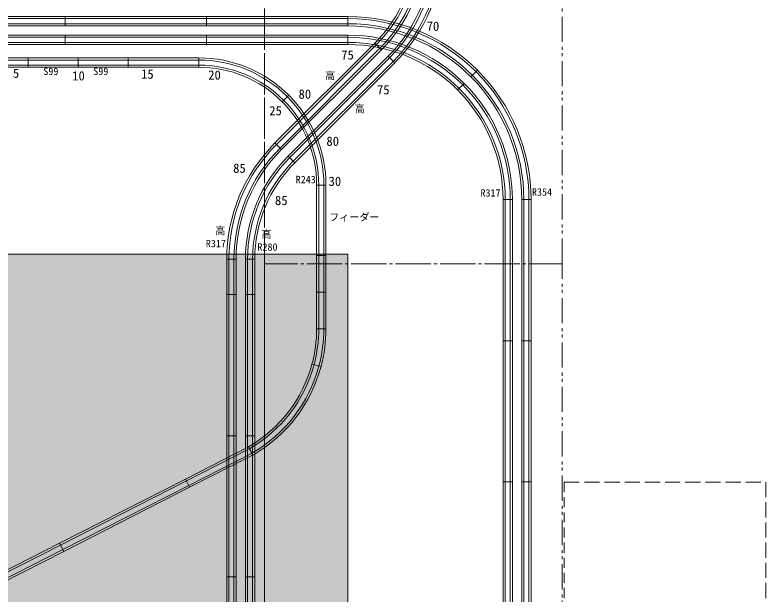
# Model space of a CAD drawing. Units: millimetres, scale not verified. Extents: x -9453 to 4173, y -8805 to 4050.
# Drawn here: x 1181 to 2669, y -1468 to -318 of the extents above; entities that cross this region are included whole.
import ezdxf
from ezdxf.enums import TextEntityAlignment as Align

# ---------------------------------------------------------------- set-up
doc = ezdxf.new("R2010")
doc.units = ezdxf.units.MM
doc.header["$LTSCALE"] = 10
for name, pattern in [('DASHED2', [3, 2, -1]), ('DASHED3', [4, 3, -1]), ('DOUBLE_CHAIN1', [8.8, 5, -1, 0.6, -0.6, 0.6, -1])]:
    doc.linetypes.add(name, pattern=pattern)
for name, color, linetype, lineweight in [('0-0_線路', 7, 'Continuous', 9), ('0-1', 7, 'Continuous', 9), ('0-2', 7, 'Continuous', 9), ('0-4_ジオラマ', 7, 'Continuous', 9), ('0-8_教室', 3, 'DOUBLE_CHAIN1', 9)]:
    doc.layers.add(name, color=color, linetype=linetype, lineweight=lineweight)
doc.styles.add('ＭＳ ゴシック', font='')
doc.styles.get('ＭＳ ゴシック').set_extended_font_data('MS Gothic')

msp = doc.modelspace()

# ---------------------------------------------------------------- linework, layer by layer
at = {"layer": '0-0_線路'}
for p, q in [((1280.53, -320.71), (1000.53, -320.71)), ((1280.53, -339.21), (1280.53, -320.71)), ((1280.53, -339.21), (1280.53, -320.71)), ((1280.53, -320.71), (1560.53, -320.71)), ((1280.53, -320.71), (1280.53, -339.21)), ((1280.53, -320.71), (1280.53, -339.21)), ((1560.53, -320.71), (1840.53, -320.71)), ((1560.53, -320.71), (1560.53, -339.21)), ((1560.53, -320.71), (1560.53, -339.21)), ((1560.53, -339.21), (1560.53, -320.71)), ((1560.53, -339.21), (1560.53, -320.71)), ((1840.53, -339.21), (1840.53, -320.71)), ((1840.53, -339.21), (1840.53, -320.71)), ((1840.53, -339.21), (1840.53, -320.71)), ((1280.53, -339.21), (1000.53, -339.21)), ((1280.53, -339.21), (1560.53, -339.21)), ((1560.53, -339.21), (1840.53, -339.21)), ((1280.53, -357.71), (1000.53, -357.71)), ((1560.53, -357.71), (1280.53, -357.71)), ((1280.53, -357.71), (1280.53, -376.21)), ((1280.53, -376.21), (1280.53, -357.71)), ((1280.53, -376.21), (1280.53, -357.71)), ((1840.53, -357.71), (1560.53, -357.71)), ((1560.53, -357.71), (1560.53, -376.21)), ((1560.53, -376.21), (1560.53, -357.71)), ((1560.53, -376.21), (1560.53, -357.71)), ((1840.53, -376.21), (1840.53, -357.71)), ((1840.53, -376.21), (1840.53, -357.71)), ((1840.53, -376.21), (1840.53, -357.71)), ((1840.53, -376.21), (1560.53, -376.21)), ((1894.16, -373.5), (1696.17, -571.49)), ((1907.24, -386.58), (1709.26, -584.57)), ((1907.24, -386.58), (1894.16, -373.5)), ((1907.24, -386.58), (1894.16, -373.5)), ((1920.33, -399.66), (1722.34, -597.65)), ((1933.41, -412.74), (1920.33, -399.66)), ((1933.41, -412.74), (1920.33, -399.66)), ((1107.99, -402.74), (1206.99, -402.74)), ((1206.99, -402.74), (1305.99, -402.74)), ((1206.99, -402.74), (1206.99, -421.24)), ((1206.99, -421.24), (1206.99, -402.74)), ((1206.99, -407.49), (1206.99, -416.49)), ((1206.99, -421.24), (1206.99, -407.49)), ((1305.99, -402.74), (1404.99, -402.74)), ((1305.99, -402.74), (1305.99, -421.24)), ((1305.99, -421.24), (1305.99, -402.74)), ((1305.99, -407.49), (1305.99, -416.49)), ((1305.99, -421.24), (1305.99, -407.49)), ((1544.99, -402.74), (1404.99, -402.74)), ((1404.99, -421.24), (1404.99, -402.74)), ((1404.99, -421.24), (1404.99, -402.74)), ((1404.99, -402.74), (1404.99, -421.24)), ((1404.99, -421.24), (1404.99, -402.74)), ((1404.99, -421.24), (1404.99, -407.49)), ((1544.99, -421.24), (1544.99, -402.74)), ((1544.99, -421.24), (1544.99, -402.74)), ((1544.99, -421.24), (1544.99, -402.74)), ((1544.99, -421.24), (1544.99, -402.74)), ((1933.41, -412.74), (1735.42, -610.73)), ((1107.99, -421.24), (1206.99, -421.24)), ((1206.99, -421.24), (1305.99, -421.24)), ((1305.99, -421.24), (1404.99, -421.24)), ((1544.99, -421.24), (1404.99, -421.24)), ((2084.3, -440.18), (2097.38, -427.1)), ((2084.3, -440.18), (2097.38, -427.1)), ((2058.14, -466.35), (2071.22, -453.26)), ((2058.14, -466.35), (2071.22, -453.26)), ((2058.14, -466.35), (2071.22, -453.26)), ((1710.27, -489.7), (1723.35, -476.62)), ((1710.27, -489.7), (1723.35, -476.62)), ((1710.27, -489.7), (1723.35, -476.62)), ((1696.17, -571.48), (1709.25, -584.57)), ((1709.25, -584.57), (1696.17, -571.48)), ((1709.25, -584.57), (1696.17, -571.48)), ((1696.17, -571.49), (1709.26, -584.57)), ((1696.17, -571.49), (1709.26, -584.57)), ((1722.34, -597.65), (1735.42, -610.73)), ((1722.34, -597.65), (1735.42, -610.73)), ((1722.34, -597.65), (1735.42, -610.73)), ((1735.42, -610.73), (1722.34, -597.65)), ((1735.42, -610.73), (1722.34, -597.65)), ((1778.74, -794.99), (1778.74, -654.99)), ((1778.74, -654.99), (1797.24, -654.99)), ((1778.74, -654.99), (1797.24, -654.99)), ((1797.24, -654.99), (1778.74, -654.99)), ((1778.74, -654.99), (1797.24, -654.99)), ((1778.74, -654.99), (1797.24, -654.99)), ((1797.24, -794.99), (1797.24, -654.99)), ((2148.28, -683.96), (2166.78, -683.96)), ((2148.28, -683.96), (2166.78, -683.96)), ((2185.28, -683.96), (2203.78, -683.96)), ((1619.12, -802.18), (1600.62, -802.18)), ((1619.12, -802.18), (1600.62, -802.18)), ((1619.12, -802.18), (1600.62, -802.18)), ((1619.12, -802.18), (1600.62, -802.18)), ((1600.62, -802.18), (1600.62, -872.18)), ((1619.12, -802.18), (1600.62, -802.18)), ((1619.12, -802.18), (1600.62, -802.18)), ((1619.12, -802.18), (1619.12, -872.18)), ((1656.12, -802.18), (1637.62, -802.18)), ((1656.12, -802.18), (1637.62, -802.18)), ((1656.12, -802.18), (1637.62, -802.18)), ((1656.12, -802.18), (1637.62, -802.18)), ((1637.62, -802.18), (1637.62, -872.18)), ((1656.12, -802.18), (1637.62, -802.18)), ((1656.12, -802.18), (1637.62, -802.18)), ((1656.12, -802.18), (1656.12, -872.18)), ((1778.74, -867.49), (1778.74, -794.99)), ((1778.74, -794.99), (1797.24, -794.99)), ((1778.74, -794.99), (1797.24, -794.99)), ((1778.74, -794.99), (1797.24, -794.99)), ((1778.74, -794.99), (1797.24, -794.99)), ((1778.74, -794.99), (1797.24, -794.99)), ((1778.74, -794.99), (1797.24, -794.99)), ((1778.74, -794.99), (1797.24, -794.99)), ((1797.24, -867.49), (1797.24, -794.99)), ((1619.12, -872.18), (1600.62, -872.18)), ((1619.12, -872.18), (1600.62, -872.18)), ((1619.12, -872.18), (1600.62, -872.18)), ((1614.37, -872.18), (1600.62, -872.18)), ((1619.12, -1152.18), (1619.12, -872.18)), ((1656.12, -872.18), (1637.62, -872.18)), ((1656.12, -872.18), (1637.62, -872.18)), ((1656.12, -872.18), (1637.62, -872.18)), ((1651.37, -872.18), (1637.62, -872.18)), ((1656.12, -1152.18), (1656.12, -872.18)), ((1778.74, -939.99), (1778.74, -867.49)), ((1778.74, -867.49), (1797.24, -867.49)), ((1778.74, -867.49), (1797.24, -867.49)), ((1797.24, -867.49), (1778.74, -867.49)), ((1797.24, -939.99), (1797.24, -867.49)), ((1778.74, -939.99), (1797.24, -939.99)), ((1778.74, -939.99), (1797.24, -939.99)), ((1797.24, -939.99), (1778.74, -939.99)), ((2148.28, -963.96), (2148.28, -1243.96)), ((2166.78, -963.96), (2148.28, -963.96)), ((2166.78, -963.96), (2148.28, -963.96)), ((2166.78, -963.96), (2166.78, -1243.96)), ((2185.28, -963.96), (2185.28, -1243.96)), ((2203.78, -963.96), (2185.28, -963.96)), ((2203.78, -963.96), (2185.28, -963.96)), ((2203.78, -963.96), (2203.78, -1243.96)), ((1769.51, -1010.06), (1787.38, -1014.85)), ((1769.51, -1010.06), (1787.38, -1014.85)), ((1769.51, -1010.06), (1787.38, -1014.85)), ((1619.12, -1152.18), (1600.62, -1152.18)), ((1600.62, -1152.18), (1619.12, -1152.18)), ((1600.62, -1152.18), (1619.12, -1152.18)), ((1619.12, -1432.18), (1619.12, -1152.18)), ((1656.12, -1152.18), (1637.62, -1152.18)), ((1637.62, -1152.18), (1656.12, -1152.18)), ((1637.62, -1152.18), (1656.12, -1152.18)), ((1656.12, -1432.18), (1656.12, -1152.18)), ((1518.62, -1238.02), (1643.36, -1174.46)), ((1643.36, -1174.46), (1651.76, -1190.95)), ((1643.36, -1174.46), (1652.61, -1190.49)), ((1527.02, -1254.51), (1651.76, -1190.95)), ((1269.14, -1365.14), (1518.62, -1238.02)), ((1527.02, -1254.51), (1518.62, -1238.02)), ((1518.62, -1238.02), (1527.02, -1254.51)), ((1518.62, -1238.02), (1527.02, -1254.51)), ((2148.28, -1243.96), (2166.78, -1243.96)), ((2148.28, -1243.96), (2148.28, -1523.96)), ((2166.78, -1243.96), (2148.28, -1243.96)), ((2166.78, -1243.96), (2148.28, -1243.96)), ((2185.28, -1243.96), (2203.78, -1243.96)), ((2185.28, -1243.96), (2203.78, -1243.96)), ((2185.28, -1243.96), (2185.28, -1523.96)), ((2203.78, -1243.96), (2185.28, -1243.96)), ((2203.78, -1243.96), (2185.28, -1243.96)), ((2203.78, -1243.96), (2203.78, -1523.96)), ((1277.54, -1381.62), (1527.02, -1254.51)), ((1144.4, -1428.7), (1269.14, -1365.14)), ((1269.14, -1365.14), (1277.54, -1381.62)), ((1269.14, -1365.14), (1277.54, -1381.62)), ((1277.54, -1381.62), (1269.14, -1365.14)), ((1269.14, -1365.14), (1277.54, -1381.62)), ((1269.14, -1365.14), (1277.54, -1381.62)), ((1152.8, -1445.18), (1277.54, -1381.62)), ((1619.12, -1432.18), (1600.62, -1432.18)), ((1600.62, -1432.18), (1619.12, -1432.18)), ((1600.62, -1432.18), (1619.12, -1432.18)), ((1619.12, -1712.18), (1619.12, -1432.18)), ((1656.12, -1432.18), (1637.62, -1432.18)), ((1637.62, -1432.18), (1656.12, -1432.18)), ((1637.62, -1432.18), (1656.12, -1432.18)), ((1656.12, -1712.18), (1656.12, -1432.18))]:
    msp.add_line(p, q, dxfattribs=at)
at = {"layer": '0-0_線路', "color": 2}
for p, q in [((1000.53, -324.96), (1280.53, -324.96)), ((1560.53, -324.96), (1280.53, -324.96)), ((1840.53, -324.96), (1560.53, -324.96)), ((1000.53, -334.96), (1280.53, -334.96)), ((1560.53, -334.96), (1280.53, -334.96)), ((1840.53, -334.96), (1560.53, -334.96)), ((1000.53, -361.96), (1280.53, -361.96)), ((1000.53, -371.96), (1280.53, -371.96)), ((1280.53, -361.96), (1560.53, -361.96)), ((1280.53, -371.96), (1560.53, -371.96)), ((1560.53, -361.96), (1840.53, -361.96)), ((1560.53, -371.96), (1840.53, -371.96)), ((1699.18, -574.49), (1897.17, -376.5)), ((1706.25, -581.56), (1904.24, -383.57)), ((1107.99, -406.99), (1206.99, -406.99)), ((1206.99, -406.99), (1305.99, -406.99)), ((1305.99, -406.99), (1404.99, -406.99)), ((1544.99, -406.99), (1404.99, -406.99)), ((1725.34, -600.65), (1923.33, -402.66)), ((1732.41, -607.72), (1930.4, -409.73)), ((1107.99, -416.99), (1206.99, -416.99)), ((1206.99, -416.99), (1305.99, -416.99)), ((1305.99, -416.99), (1404.99, -416.99)), ((1544.99, -416.99), (1404.99, -416.99)), ((1782.99, -794.99), (1782.99, -654.99)), ((1792.99, -794.99), (1792.99, -654.99)), ((1604.87, -802.18), (1604.87, -872.18)), ((1614.87, -802.18), (1614.87, -872.18)), ((1641.87, -802.18), (1641.87, -872.18)), ((1651.87, -802.18), (1651.87, -872.18)), ((1782.99, -867.49), (1782.99, -794.99)), ((1792.99, -867.49), (1792.99, -794.99)), ((1604.87, -872.18), (1604.87, -1152.18)), ((1614.87, -872.18), (1614.87, -1152.18)), ((1641.87, -872.18), (1641.87, -1152.18)), ((1651.87, -872.18), (1651.87, -1152.18)), ((1782.99, -939.99), (1782.99, -867.49)), ((1792.99, -939.99), (1792.99, -867.49)), ((2152.53, -1243.96), (2152.53, -963.96)), ((2162.53, -1243.96), (2162.53, -963.96)), ((2189.53, -1243.96), (2189.53, -963.96)), ((2199.53, -1243.96), (2199.53, -963.96)), ((1604.87, -1152.18), (1604.87, -1432.18)), ((1614.87, -1152.18), (1614.87, -1432.18)), ((1641.87, -1152.18), (1641.87, -1432.18)), ((1651.87, -1152.18), (1651.87, -1432.18)), ((1520.55, -1241.81), (1645.29, -1178.25)), ((1525.09, -1250.72), (1649.83, -1187.16)), ((1520.55, -1241.81), (1271.07, -1368.93)), ((2152.53, -1523.96), (2152.53, -1243.96)), ((2162.53, -1523.96), (2162.53, -1243.96)), ((2189.53, -1523.96), (2189.53, -1243.96)), ((2199.53, -1523.96), (2199.53, -1243.96)), ((1525.09, -1250.72), (1275.61, -1377.84)), ((1146.33, -1432.49), (1271.07, -1368.93)), ((1150.87, -1441.4), (1275.61, -1377.84)), ((1604.87, -1432.18), (1604.87, -1712.18)), ((1614.87, -1432.18), (1614.87, -1712.18)), ((1641.87, -1432.18), (1641.87, -1712.18)), ((1651.87, -1432.18), (1651.87, -1712.18))]:
    msp.add_line(p, q, dxfattribs=at)
at = {"layer": '0-0_線路', "color": 6}
for p in [(940.65, -792.18), (1840.65, -1992.18)]:
    msp.add_line(p, (1840.65, -792.18), dxfattribs=at)
at = {"layer": '0-0_線路'}
for points in [[(1280.53, -357.71), (1280.53, -376.21), (1000.53, -376.21)], [(1560.53, -357.71), (1560.53, -376.21), (1280.53, -376.21)], [(1619.12, -1152.18), (1600.62, -1152.18), (1600.62, -872.18)], [(1656.12, -1152.18), (1637.62, -1152.18), (1637.62, -872.18)], [(1769.51, -1010.06), (1787.38, -1014.85), (1769.51, -1010.06)], [(1769.51, -1010.06), (1787.38, -1014.85), (1769.51, -1010.06)], [(1619.12, -1432.18), (1600.62, -1432.18), (1600.62, -1152.18)], [(1656.12, -1432.18), (1637.62, -1432.18), (1637.62, -1152.18)], [(1527.02, -1254.51), (1518.62, -1238.02), (1527.02, -1254.51)], [(2148.28, -1243.96), (2166.78, -1243.96), (2166.78, -1523.96)], [(1619.12, -1712.18), (1600.62, -1712.18), (1600.62, -1432.18)], [(1656.12, -1712.18), (1637.62, -1712.18), (1637.62, -1432.18)]]:
    msp.add_lwpolyline(points, dxfattribs=at)
for centre, radius, start, end in [((1702.71, -182.05), 270.75, 314.99998, 0), ((1702.71, -182.05), 289.25, 315.00005, 0), ((1702.71, -182.05), 307.75, 315, 0), ((1702.71, -182.05), 326.25, 315, 0), ((1840.53, -683.96), 363.25, 45, 90), ((1840.53, -683.96), 344.75, 45, 90), ((1840.53, -683.96), 326.25, 45, 90), ((1840.53, -683.96), 307.75, 45, 90), ((1544.99, -654.99), 252.25, 45, 89.99989), ((1544.99, -654.99), 233.75, 45, 89.99991), ((1840.53, -683.96), 363.25, 0, 45), ((1840.53, -683.96), 344.75, 0, 45), ((1840.53, -683.96), 326.25, 0, 45), ((1840.53, -683.96), 307.75, 0, 45), ((1544.99, -654.99), 233.75, 0, 44.99991), ((1544.99, -654.99), 252.25, 0, 44.99989), ((1926.87, -802.18), 326.25, 135, 180), ((1926.87, -802.18), 307.75, 135, 180), ((1926.87, -802.18), 289.25, 135, 179.99995), ((1926.87, -802.18), 270.75, 135, 180.00002), ((1507.99, -939.99), 270.75, 345, 0.00003), ((1508.02, -939.99), 270.72, 344.99921, 0.00089), ((1507.99, -939.99), 289.25, 345, 0.00003), ((1507.99, -939.99), 270.75, 300, 345.00002), ((1507.99, -939.99), 289.25, 300, 344.99995)]:
    msp.add_arc(centre, radius, start, end, dxfattribs=at)
at = {"layer": '0-0_線路', "color": 2}
for centre, radius, start, end in [((1702.71, -182.05), 275, 315, 0), ((1702.71, -182.05), 285, 315.00005, 0), ((1702.71, -182.05), 312, 314.99998, 0), ((1702.71, -182.05), 322, 315.00002, 0), ((1840.53, -683.96), 359, 45, 90), ((1840.53, -683.96), 349, 45, 90), ((1840.53, -683.96), 322, 45, 89.99998), ((1840.53, -683.96), 312, 45, 90.00002), ((1544.99, -654.99), 248, 45, 89.99991), ((1544.99, -654.99), 238, 45, 89.99988), ((1840.53, -683.96), 359, 0, 45), ((1840.53, -683.96), 349, 0, 45), ((1840.53, -683.96), 322, 0, 44.99998), ((1840.53, -683.96), 312, 0, 45.00002), ((1544.99, -654.99), 238, 0, 44.99988), ((1544.99, -654.99), 248, 0, 44.99991), ((1926.87, -802.18), 322, 135, 179.99998), ((1926.87, -802.18), 312, 135, 180.00002), ((1926.87, -802.18), 285, 135, 179.99995), ((1926.87, -802.18), 275, 135, 180), ((1507.99, -939.99), 275, 345, 0.00005), ((1507.99, -939.99), 285, 345, 0.00006), ((1507.99, -939.99), 275, 300, 345), ((1507.99, -939.99), 285, 300, 344.99995)]:
    msp.add_arc(centre, radius, start, end, dxfattribs=at)
at = {"layer": '0-1'}
msp.add_solid([(940.65, -1992.18), (1840.65, -1992.18), (940.65, -792.18), (1840.65, -792.18)], dxfattribs=at)
at = {"layer": '0-4_ジオラマ'}
for p, q in [((2148.28, -683.96), (2148.28, -963.96)), ((2166.78, -683.96), (2148.28, -683.96)), ((2166.78, -683.96), (2148.28, -683.96)), ((2166.78, -683.96), (2166.78, -963.96)), ((2185.28, -683.96), (2185.28, -963.96)), ((2203.78, -683.96), (2185.28, -683.96)), ((2203.78, -683.96), (2185.28, -683.96)), ((2203.78, -683.96), (2203.78, -963.96)), ((2148.28, -963.96), (2166.78, -963.96)), ((2148.28, -963.96), (2166.78, -963.96)), ((2185.28, -963.96), (2203.78, -963.96)), ((2185.28, -963.96), (2203.78, -963.96))]:
    msp.add_line(p, q, dxfattribs=at)
at = {"layer": '0-4_ジオラマ', "color": 2}
for p, q in [((2152.53, -963.96), (2152.53, -683.96)), ((2162.53, -963.96), (2162.53, -683.96)), ((2189.53, -963.96), (2189.53, -683.96)), ((2199.53, -963.96), (2199.53, -683.96))]:
    msp.add_line(p, q, dxfattribs=at)
at = {"layer": '0-8_教室'}
for p, q in [((2265.37, -811.1), (2265.37, 978.9)), ((1675.37, 368.9), (1675.37, -1421.1)), ((1675.37, -221.1), (1675.37, -811.1)), ((2265.37, -811.1), (1675.37, -811.1)), ((1675.37, -811.1), (2265.37, -811.1)), ((1675.37, -811.1), (1675.37, -1401.1)), ((2265.37, -2601.1), (2265.37, -811.1)), ((1675.37, -1421.1), (1675.37, -2011.1))]:
    msp.add_line(p, q, dxfattribs=at)
at = {"layer": '0-8_教室', "linetype": 'DASHED3'}
msp.add_line((2269.48, -1244.16), (2669.48, -1244.16), dxfattribs=at)
at = {"layer": '0-8_教室', "linetype": 'DASHED2'}
msp.add_line((2269.48, -1244.16), (2269.48, -1844.16), dxfattribs=at)
at = {"layer": '0-8_教室'}
for points in [[(1675.37, -811.1), (1675.37, 978.9), (2265.37, 978.9)], [(1085.37, -221.1), (1675.37, -221.1), (1675.37, -2011.1), (1085.37, -2011.1)], [(1675.37, -811.1), (1675.37, -2601.1), (1085.37, -2601.1), (495.37, -2601.1)]]:
    msp.add_lwpolyline(points, dxfattribs=at)
at = {"layer": '0-8_教室', "linetype": 'DASHED3'}
msp.add_lwpolyline([(2669.48, -1244.16), (2669.48, -1844.16), (2269.48, -1844.16)], dxfattribs=at)

# ---------------------------------------------------------------- texts
at = {"layer": '0-0_線路', "style": 'ＭＳ ゴシック'}
for s, p in [('R317', (2103.49, -682.27)), ('R354', (2205.47, -680.54))]:
    msp.add_text(s, height=14.66, dxfattribs=at).set_placement(p, align=Align.BOTTOM_LEFT)
at = {"layer": '0-2', "style": 'ＭＳ ゴシック'}
for s, p in [('   S99', (1206.99, -441.24)), ('   S99', (1305.99, -441.24)), ('R243', (1737.18, -655.76)), ('R317', (1559.07, -782.73)), ('R280', (1661.34, -789.63))]:
    msp.add_text(s, height=14.66, dxfattribs=at).set_placement(p, align=Align.BOTTOM_LEFT)
at = {"layer": '0-4_ジオラマ', "style": 'ＭＳ ゴシック'}
for s, height, p in [('70', 18.33, (1996.91, -354.54)), ('75', 18.33, (1827.53, -411.57)), ('5', 18.33, (1176.7, -447.88)), ('10', 18.33, (1294.23, -453.07)), ('15', 18.33, (1430.78, -449.61)), ('20', 18.33, (1563.86, -451.34)), ('高', 14.66, (1795.47, -449.66)), ('75', 18.33, (1898.39, -480.71)), ('80', 18.33, (1742.84, -489.35)), ('25', 18.33, (1684.85, -522.2)), ('高', 14.66, (1854.23, -515.34)), ('80', 18.33, (1798.14, -582.68)), ('85', 18.33, (1613.21, -636.26)), ('30', 18.33, (1802.38, -662.2)), ('85', 18.33, (1696.17, -700.22)), ('高', 14.66, (1577.69, -757.32)), ('高', 14.66, (1669.29, -764.23))]:
    msp.add_text(s, height=height, dxfattribs=at).set_placement(p, align=Align.BOTTOM_LEFT)
at = {"layer": '0-8_教室', "color": 7, "style": 'ＭＳ ゴシック'}
msp.add_text('フィーダー', height=14.66, dxfattribs=at).set_placement((1803.39, -730.34), align=Align.BOTTOM_LEFT)

doc.saveas('drawing.dxf')
